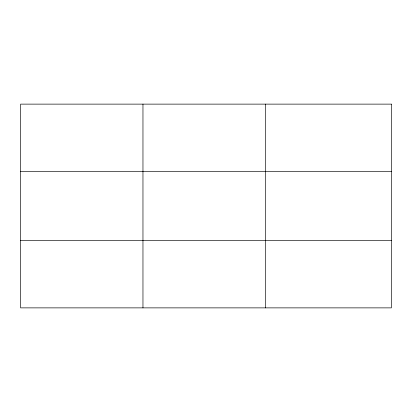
<?xml version="1.0" encoding="UTF-8"?>
<svg xmlns="http://www.w3.org/2000/svg" width="412" height="412" viewBox="0 0 412 412"><rect width="100%" height="100%" fill="white"/><g stroke="black" fill="none" stroke-linecap="round" stroke-linejoin="round"><path stroke-width="0.62" d="M142.964 104.128L142.964 307.872M265.328 104.128L265.328 307.872M20.6 171.361L391.4 171.361M20.6 240.639L391.4 240.639M391.4 104.128L391.4 307.872L20.6 307.872L20.6 104.128L391.4 104.128"/></g></svg>
